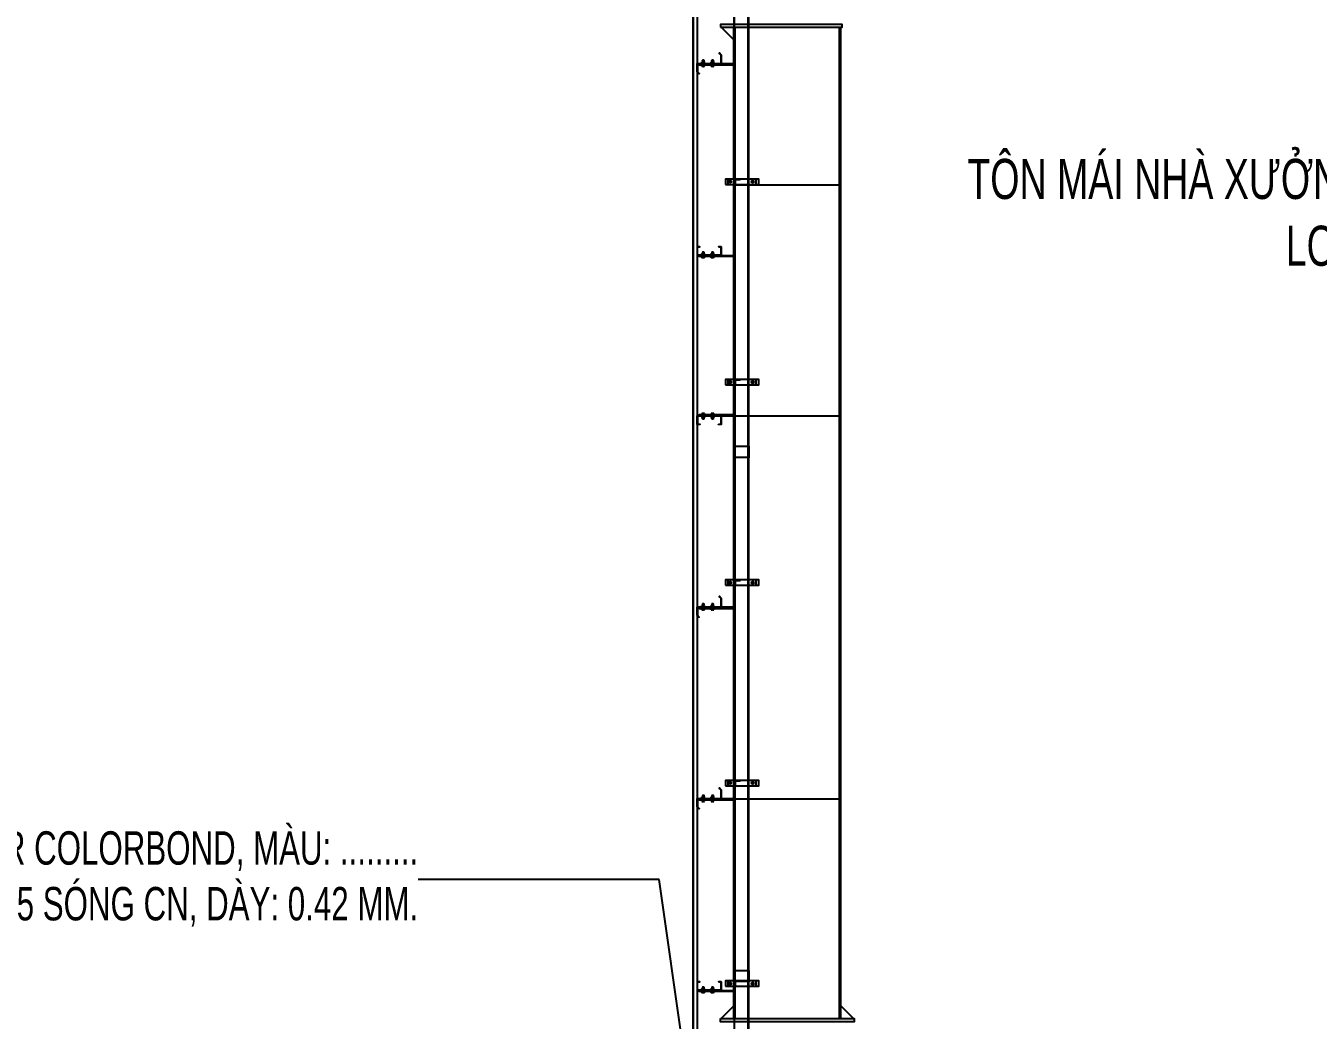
# Model space of a CAD drawing. Header units: inches. Extents: x 315041 to 662841, y -45540 to -35018.
# Drawn here: x 335069.7 to 335166.4, y -35767.5 to -35693.1 of the extents above; entities that cross this region are included whole.
import ezdxf

# ---------------------------------------------------------------- set-up
doc = ezdxf.new("R2010")
doc.units = ezdxf.units.IN
doc.header["$MEASUREMENT"] = 0
doc.linetypes.add('CENTER2', pattern=[28.575, 19.05, -3.175, 3.175, -3.175])
for name, color, linetype in [('2', 2, 'Continuous'), ('251', 251, 'Continuous'), ('3', 3, 'Continuous'), ('5', 5, 'Continuous'), ('6', 6, 'Continuous'), ('8', 8, 'Continuous'), ('9', 9, 'Continuous'), ('DOWNPOUT', 52, 'Continuous')]:
    doc.layers.add(name, color=color, linetype=linetype)
doc.styles.add('ST1H', font='vnshxh.shx', dxfattribs={"width": 0.7})
doc.dimstyles.new('3', dxfattribs={"dimtxt": 3.5, "dimasz": 1.8, "dimexe": 1, "dimexo": 0, "dimgap": 1, "dimtad": 1, "dimdec": 0, "dimlfac": 3, "dimzin": 0, "dimdsep": 46, "dimtxsty": 'ST1H', "dimblk": 'OBLIQUE', "dimcen": 1, "dimdle": 1, "dimclrd": 8, "dimclre": 8, "dimclrt": 3, "dimadec": 0, "dimazin": 0, "dimtfac": 1, "dimtdec": 0, "dimtix": 1, "dimtofl": 0, "dimtmove": 1, "dimatfit": 3, "dimfxl": 0.18, "dimtolj": 1, "dimtzin": 0, "dimlwd": -1, "dimlwe": -1, "dimarcsym": 1})

# ---------------------------------------------------------------- blocks, each defined once
blk = doc.blocks.new('A$C6A7930B6')
at = {"layer": '2'}
h = blk.add_hatch(dxfattribs=at)
h.set_pattern_fill('ANSI31', color=256, scale=0.125, angle=-90, style=0)
h.set_pattern_definition([(315, (3303.04439, 11524.56439), (0.011048543456, 0.011048543456), [])])
h.paths.add_polyline_path([(1.5, 1.185), (1.5, 0.619), (0.016, 0.619), (0.016, 0.124), (0.129, 0.011), (0.118, 0), (0, 0.118), (0, 0.635), (1.484, 0.635), (1.484, 1.179), (1.371, 1.292), (1.382, 1.303)])
at = {"layer": '251'}
h = blk.add_hatch(color=256, dxfattribs=at)
h.paths.add_polyline_path([(0.314, 0.668), (0.31, 0.668, 0.192582), (0.332, 0.676, 0.192582), (0.353, 0.668)])
h.paths.add_polyline_path([(0.397, 0.668, 0.192582), (0.418, 0.676, 0.192582), (0.44, 0.668)])
h = blk.add_hatch(color=256, dxfattribs=at)
h.paths.add_polyline_path([(0.314, 0.455), (0.31, 0.455, 0.192582), (0.332, 0.464, 0.192582), (0.353, 0.455)])
h.paths.add_polyline_path([(0.397, 0.455, 0.192582), (0.418, 0.464, 0.192582), (0.44, 0.455)])
h = blk.add_hatch(color=256, dxfattribs=at)
h.paths.add_polyline_path([(0.898, 0.668), (0.893, 0.668, 0.192582), (0.915, 0.676, 0.192582), (0.937, 0.668)])
h.paths.add_polyline_path([(0.98, 0.668, 0.192582), (1.002, 0.676, 0.192582), (1.023, 0.668)])
h = blk.add_hatch(color=256, dxfattribs=at)
h.paths.add_polyline_path([(0.898, 0.455), (0.893, 0.455, 0.192582), (0.915, 0.464, 0.192582), (0.937, 0.455)])
h.paths.add_polyline_path([(0.98, 0.455, 0.192582), (1.002, 0.464, 0.192582), (1.023, 0.455)])
at = {"layer": '9', "linetype": 'Continuous'}
h = blk.add_hatch(dxfattribs=at)
h.set_pattern_fill('ANSI31', color=250, scale=0.25, angle=-90, style=0)
h.set_pattern_definition([(315, (3302.900187, 11527.014995), (0.02209708691, 0.02209708691), [])])
h.paths.add_polyline_path([(2.292, 0.552), (2.292, 0.619), (0.125, 0.619), (0.125, 0.552)])
at = {"layer": '2'}
blk.add_lwpolyline([(1.5, 1.185), (1.5, 0.619), (0.016, 0.619), (0.016, 0.124), (0.129, 0.011), (0.118, 0), (0, 0.118), (0, 0.635), (1.484, 0.635), (1.484, 1.179), (1.371, 1.292), (1.382, 1.303)], close=True, dxfattribs=at)
at = {"layer": '5', "linetype": 'CENTER2', "ltscale": 0.2}
for p, q in [((0.375, 0.436), (0.375, 0.859)), ((0.958, 0.436), (0.958, 0.859))]:
    blk.add_line(p, q, dxfattribs=at)
at = {"layer": '6'}
blk.add_lwpolyline([(2.292, 0.552), (2.292, 0.619), (0.125, 0.619), (0.125, 0.552), (2.292, 0.552)], dxfattribs=at)
at = {"layer": '8'}
for p, q in [((0.335, 0.832), (0.325, 0.824)), ((0.325, 0.824), (0.335, 0.817)), ((0.415, 0.837), (0.335, 0.837)), ((0.335, 0.832), (0.335, 0.837)), ((0.335, 0.832), (0.375, 0.835)), ((0.375, 0.837), (0.375, 0.835)), ((0.375, 0.835), (0.375, 0.837)), ((0.415, 0.837), (0.42, 0.83)), ((0.42, 0.83), (0.415, 0.825)), ((0.918, 0.832), (0.908, 0.824)), ((0.908, 0.824), (0.918, 0.817)), ((0.998, 0.837), (0.918, 0.837)), ((0.918, 0.832), (0.918, 0.837)), ((0.918, 0.832), (0.958, 0.835)), ((0.958, 0.837), (0.958, 0.835)), ((0.958, 0.835), (0.958, 0.837)), ((0.998, 0.837), (1.003, 0.83)), ((1.003, 0.83), (0.998, 0.825)), ((0.288, 0.676), (0.288, 0.739)), ((0.288, 0.464), (0.288, 0.526)), ((0.44, 0.748), (0.31, 0.748)), ((0.44, 0.535), (0.31, 0.535)), ((0.436, 0.668), (0.314, 0.668)), ((0.436, 0.552), (0.314, 0.552)), ((0.436, 0.455), (0.314, 0.455)), ((0.335, 0.772), (0.325, 0.764)), ((0.325, 0.764), (0.325, 0.748)), ((0.325, 0.635), (0.325, 0.552)), ((0.332, 0.676), (0.332, 0.739)), ((0.332, 0.676), (0.332, 0.739)), ((0.332, 0.464), (0.332, 0.526)), ((0.332, 0.464), (0.332, 0.526)), ((0.35, 0.759), (0.415, 0.765)), ((0.425, 0.759), (0.35, 0.759)), ((0.415, 0.78), (0.425, 0.774)), ((0.425, 0.774), (0.415, 0.765)), ((0.415, 0.765), (0.425, 0.759)), ((0.418, 0.676), (0.418, 0.739)), ((0.418, 0.464), (0.418, 0.526)), ((0.425, 0.759), (0.425, 0.748)), ((0.425, 0.635), (0.425, 0.552)), ((0.462, 0.676), (0.462, 0.739)), ((0.462, 0.464), (0.462, 0.526)), ((0.872, 0.676), (0.872, 0.739)), ((0.872, 0.464), (0.872, 0.526)), ((1.023, 0.748), (0.893, 0.748)), ((1.023, 0.535), (0.893, 0.535)), ((1.019, 0.668), (0.898, 0.668)), ((1.019, 0.552), (0.898, 0.552)), ((1.019, 0.455), (0.898, 0.455)), ((0.918, 0.772), (0.908, 0.764)), ((0.908, 0.764), (0.908, 0.748)), ((0.908, 0.635), (0.908, 0.552)), ((0.915, 0.676), (0.915, 0.739)), ((0.915, 0.676), (0.915, 0.739)), ((0.915, 0.464), (0.915, 0.526)), ((0.915, 0.464), (0.915, 0.526)), ((0.933, 0.759), (0.998, 0.765)), ((1.008, 0.759), (0.933, 0.759)), ((0.998, 0.78), (1.008, 0.774)), ((1.008, 0.774), (0.998, 0.765)), ((0.998, 0.765), (1.008, 0.759)), ((1.002, 0.676), (1.002, 0.739)), ((1.002, 0.464), (1.002, 0.526)), ((1.008, 0.759), (1.008, 0.748)), ((1.008, 0.635), (1.008, 0.552)), ((1.045, 0.676), (1.045, 0.739)), ((1.045, 0.464), (1.045, 0.526))]:
    blk.add_line(p, q, dxfattribs=at)
for points in [[(0.335, 0.817), (0.325, 0.809), (0.335, 0.802), (0.415, 0.81), (0.425, 0.819), (0.415, 0.825)], [(0.335, 0.802), (0.325, 0.794), (0.335, 0.787), (0.415, 0.795), (0.425, 0.804), (0.415, 0.81)], [(0.918, 0.817), (0.908, 0.809), (0.918, 0.802), (0.998, 0.81), (1.008, 0.819), (0.998, 0.825)], [(0.918, 0.802), (0.908, 0.794), (0.918, 0.787), (0.998, 0.795), (1.008, 0.804), (0.998, 0.81)], [(0.275, 0.65), (0.275, 0.668), (0.475, 0.668), (0.475, 0.65)], [(0.275, 0.535), (0.275, 0.552), (0.475, 0.552), (0.475, 0.535)], [(0.335, 0.787), (0.325, 0.779), (0.335, 0.772), (0.415, 0.78), (0.425, 0.789), (0.415, 0.795)], [(0.859, 0.65), (0.859, 0.668), (1.058, 0.668), (1.058, 0.65)], [(0.859, 0.535), (0.859, 0.552), (1.058, 0.552), (1.058, 0.535)], [(0.918, 0.787), (0.908, 0.779), (0.918, 0.772), (0.998, 0.78), (1.008, 0.789), (0.998, 0.795)]]:
    blk.add_lwpolyline(points, close=True, dxfattribs=at)
for centre, start, end in [((0.31, 0.716), 46.39718, 133.60282), ((0.31, 0.699), 226.39718, 313.60282), ((0.31, 0.503), 46.39718, 133.60282), ((0.31, 0.486), 226.39718, 313.60282), ((0.353, 0.716), 90, 133.60282), ((0.353, 0.699), 226.39718, 270), ((0.353, 0.503), 90, 133.60282), ((0.353, 0.486), 226.39718, 270), ((0.397, 0.716), 46.39718, 90), ((0.397, 0.699), 270, 313.60282), ((0.397, 0.503), 46.39718, 90), ((0.397, 0.486), 270, 313.60282), ((0.44, 0.716), 46.39718, 133.60282), ((0.44, 0.699), 226.39718, 313.60282), ((0.44, 0.503), 46.39718, 133.60282), ((0.44, 0.486), 226.39718, 313.60282), ((0.893, 0.716), 46.39718, 133.60282), ((0.893, 0.699), 226.39718, 313.60282), ((0.893, 0.503), 46.39718, 133.60282), ((0.893, 0.486), 226.39718, 313.60282), ((0.937, 0.716), 90, 133.60282), ((0.937, 0.699), 226.39718, 270), ((0.937, 0.503), 90, 133.60282), ((0.937, 0.486), 226.39718, 270), ((0.98, 0.716), 46.39718, 90), ((0.98, 0.699), 270, 313.60282), ((0.98, 0.503), 46.39718, 90), ((0.98, 0.486), 270, 313.60282), ((1.023, 0.716), 46.39718, 133.60282), ((1.023, 0.699), 226.39718, 313.60282), ((1.023, 0.503), 46.39718, 133.60282), ((1.023, 0.486), 226.39718, 313.60282)]:
    blk.add_arc(centre, 0.0314, start, end, dxfattribs=at)
blk = doc.blocks.new('*U148')
at = {"layer": '251'}
h = blk.add_hatch(color=256, dxfattribs=at)
h.paths.add_polyline_path([(-0.053, -0.04), (-0.053, -0.043, -0.192582), (-0.048, -0.029, -0.192582), (-0.053, -0.014)])
h.paths.add_polyline_path([(-0.053, 0.014, -0.192582), (-0.048, 0.029, -0.192582), (-0.053, 0.043)])
h = blk.add_hatch(color=256, dxfattribs=at)
h.paths.add_polyline_path([(0.067, -0.04), (0.067, -0.043, -0.192582), (0.073, -0.029, -0.192582), (0.067, -0.014)])
h.paths.add_polyline_path([(0.067, 0.014, -0.192582), (0.073, 0.029, -0.192582), (0.067, 0.043)])
at = {"layer": '5', "linetype": 'CENTER2', "ltscale": 0.2}
blk.add_line((-0.077, 0), (0.206, 0), dxfattribs=at)
at = {"layer": '8'}
for p, q in [((-0.053, 0.04), (-0.053, -0.04)), ((-0.048, 0.058), (-0.006, 0.058)), ((-0.048, 0.029), (-0.006, 0.029)), ((0, 0.043), (0, -0.043)), ((0.056, 0.033), (0, 0.033)), ((0.056, -0.066), (0.056, 0.066)), ((0.056, 0.066), (0.067, 0.066)), ((0.067, -0.066), (0.067, 0.066)), ((0.067, 0.04), (0.067, -0.04)), ((0.073, 0.058), (0.115, 0.058)), ((0.073, 0.029), (0.115, 0.029)), ((0.12, 0.043), (0.12, -0.043)), ((0.128, 0.033), (0.12, 0.033)), ((0.132, 0.027), (0.128, 0.033)), ((0.128, 0.033), (0.128, -0.017)), ((0.128, -0.017), (0.132, 0.027)), ((0.138, 0.033), (0.132, 0.027)), ((0.142, 0.027), (0.138, 0.033)), ((0.175, 0.03), (0.172, 0.027)), ((0.18, 0.027), (0.175, 0.03)), ((0.177, -0.027), (0.178, 0)), ((0.18, 0), (0.178, 0)), ((0.178, 0), (0.18, 0)), ((0.18, 0.027), (0.18, -0.027)), ((-0.048, -0.029), (-0.006, -0.029)), ((-0.048, -0.029), (-0.006, -0.029)), ((-0.048, -0.058), (-0.006, -0.058)), ((0.056, -0.033), (0, -0.033)), ((0.056, -0.066), (0.067, -0.066)), ((0.073, -0.029), (0.115, -0.029)), ((0.073, -0.029), (0.115, -0.029)), ((0.073, -0.058), (0.115, -0.058)), ((0.131, -0.033), (0.12, -0.033)), ((0.137, -0.027), (0.131, -0.033)), ((0.171, -0.033), (0.167, -0.027)), ((0.177, -0.027), (0.171, -0.033)), ((0.177, -0.027), (0.18, -0.027))]:
    blk.add_line(p, q, dxfattribs=at)
for points in [[(0.147, -0.027), (0.141, -0.033), (0.137, -0.027), (0.142, 0.027), (0.148, 0.033), (0.152, 0.027)], [(0.157, -0.027), (0.151, -0.033), (0.147, -0.027), (0.152, 0.027), (0.158, 0.033), (0.162, 0.027)], [(0.167, -0.027), (0.161, -0.033), (0.157, -0.027), (0.162, 0.027), (0.168, 0.033), (0.172, 0.027)]]:
    blk.add_lwpolyline(points, close=True, dxfattribs=at)
for centre, start, end in [((-0.032, 0.043), 136.3972, 223.6028), ((-0.032, 0.014), 136.3972, 180), ((-0.021, 0.043), 316.3972, 43.6028), ((-0.021, 0.014), 0, 43.6028), ((0.088, 0.043), 136.3972, 223.6028), ((0.088, 0.014), 136.3972, 180), ((0.099, 0.043), 316.3972, 43.6028), ((0.099, 0.014), 0, 43.6028), ((-0.032, -0.014), 180, 223.6028), ((-0.032, -0.043), 136.3972, 223.6028), ((-0.021, -0.014), 316.3972, 0), ((-0.021, -0.043), 316.3972, 43.6028), ((0.088, -0.014), 180, 223.6028), ((0.088, -0.043), 136.3972, 223.6028), ((0.099, -0.014), 316.3972, 0), ((0.099, -0.043), 316.3972, 43.6028)]:
    blk.add_arc(centre, 0.0209, start, end, dxfattribs=at)
blk = doc.blocks.new('*U149')
at = {"layer": '251'}
h = blk.add_hatch(color=256, dxfattribs=at)
h.paths.add_polyline_path([(-0.053, -0.04), (-0.053, -0.043, -0.192582), (-0.048, -0.029, -0.192582), (-0.053, -0.014)])
h.paths.add_polyline_path([(-0.053, 0.014, -0.192582), (-0.048, 0.029, -0.192582), (-0.053, 0.043)])
h = blk.add_hatch(color=256, dxfattribs=at)
h.paths.add_polyline_path([(0.067, -0.04), (0.067, -0.043, -0.192582), (0.073, -0.029, -0.192582), (0.067, -0.014)])
h.paths.add_polyline_path([(0.067, 0.014, -0.192582), (0.073, 0.029, -0.192582), (0.067, 0.043)])
at = {"layer": '5', "linetype": 'CENTER2', "ltscale": 0.2}
blk.add_line((-0.077, 0), (0.206, 0), dxfattribs=at)
at = {"layer": '8'}
for p, q in [((-0.053, 0.04), (-0.053, -0.04)), ((-0.048, 0.058), (-0.006, 0.058)), ((-0.048, 0.029), (-0.006, 0.029)), ((0, 0.043), (0, -0.043)), ((0.056, 0.033), (0, 0.033)), ((0.056, -0.066), (0.056, 0.066)), ((0.056, 0.066), (0.067, 0.066)), ((0.067, -0.066), (0.067, 0.066)), ((0.067, 0.04), (0.067, -0.04)), ((0.073, 0.058), (0.115, 0.058)), ((0.073, 0.029), (0.115, 0.029)), ((0.12, 0.043), (0.12, -0.043)), ((0.128, 0.033), (0.12, 0.033)), ((0.132, 0.027), (0.128, 0.033)), ((0.128, 0.033), (0.128, -0.017)), ((0.128, -0.017), (0.132, 0.027)), ((0.138, 0.033), (0.132, 0.027)), ((0.142, 0.027), (0.138, 0.033)), ((0.175, 0.03), (0.172, 0.027)), ((0.18, 0.027), (0.175, 0.03)), ((0.177, -0.027), (0.178, 0)), ((0.18, 0), (0.178, 0)), ((0.178, 0), (0.18, 0)), ((0.18, 0.027), (0.18, -0.027)), ((-0.048, -0.029), (-0.006, -0.029)), ((-0.048, -0.029), (-0.006, -0.029)), ((-0.048, -0.058), (-0.006, -0.058)), ((0.056, -0.033), (0, -0.033)), ((0.056, -0.066), (0.067, -0.066)), ((0.073, -0.029), (0.115, -0.029)), ((0.073, -0.029), (0.115, -0.029)), ((0.073, -0.058), (0.115, -0.058)), ((0.131, -0.033), (0.12, -0.033)), ((0.137, -0.027), (0.131, -0.033)), ((0.171, -0.033), (0.167, -0.027)), ((0.177, -0.027), (0.171, -0.033)), ((0.177, -0.027), (0.18, -0.027))]:
    blk.add_line(p, q, dxfattribs=at)
for points in [[(0.147, -0.027), (0.141, -0.033), (0.137, -0.027), (0.142, 0.027), (0.148, 0.033), (0.152, 0.027)], [(0.157, -0.027), (0.151, -0.033), (0.147, -0.027), (0.152, 0.027), (0.158, 0.033), (0.162, 0.027)], [(0.167, -0.027), (0.161, -0.033), (0.157, -0.027), (0.162, 0.027), (0.168, 0.033), (0.172, 0.027)]]:
    blk.add_lwpolyline(points, close=True, dxfattribs=at)
for centre, start, end in [((-0.032, 0.043), 136.3972, 223.6028), ((-0.032, 0.014), 136.3972, 180), ((-0.021, 0.043), 316.3972, 43.6028), ((-0.021, 0.014), 0, 43.6028), ((0.088, 0.043), 136.3972, 223.6028), ((0.088, 0.014), 136.3972, 180), ((0.099, 0.043), 316.3972, 43.6028), ((0.099, 0.014), 0, 43.6028), ((-0.032, -0.014), 180, 223.6028), ((-0.032, -0.043), 136.3972, 223.6028), ((-0.021, -0.014), 316.3972, 0), ((-0.021, -0.043), 316.3972, 43.6028), ((0.088, -0.014), 180, 223.6028), ((0.088, -0.043), 136.3972, 223.6028), ((0.099, -0.014), 316.3972, 0), ((0.099, -0.043), 316.3972, 43.6028)]:
    blk.add_arc(centre, 0.0209, start, end, dxfattribs=at)
blk = doc.blocks.new('A$C174458B3')
at = {"layer": '2'}
blk.add_lwpolyline([(1.333, 0.017), (1.483, 0.017), (1.483, 0.525), (0.017, 0.525), (0.017, 0.017), (0.167, 0.017), (0.167, 0), (0, 0), (0, 0.542), (1.5, 0.542), (1.5, 0), (1.333, 0), (1.333, 0.017)], dxfattribs=at)
at = {"layer": '5'}
blk.add_lwpolyline([(2.292, 0.542), (2.292, 0.608), (0.125, 0.608), (0.125, 0.542), (2.292, 0.542)], dxfattribs=at)
at = {"layer": '251', "color": 147, "xscale": 1.5, "yscale": 1.5, "zscale": 1.5, "rotation": 270}
for name, p in [('*U149', (0.375, 0.608)), ('*U148', (0.958, 0.608))]:
    blk.add_blockref(name, p, dxfattribs=at)
blk = doc.blocks.new('A$C3213453A')
at = {"layer": '2'}
for name, p in [('A$C6A7930B6', (0, 182.776)), ('A$C174458B3', (0, 160.909)), ('A$C6A7930B6', (0, 148.888)), ('A$C6A7930B6', (0, 136.943))]:
    blk.add_blockref(name, p, dxfattribs=at)
at = {"layer": '2', "xscale": -1, "rotation": 180}
for p in [(0, 171.992), (0, 126.159)]:
    blk.add_blockref('A$C174458B3', p, dxfattribs=at)
blk = doc.blocks.new('ống xối 111')
h = blk.add_hatch()
h.set_pattern_fill('ANSI31', color=1, scale=0.15, style=0)
h.set_pattern_definition([(45, (315045.45221, -35529.688858), (-0.013258252147, 0.013258252147), [])])
edge = h.paths.add_edge_path()
edge.add_line((325475.469, -36699.83), (325475.069, -36699.83))
edge.add_line((325475.069, -36699.83), (325475.069, -36700.23))
edge.add_arc((325475.069, -36700.2), 0.03, 270, 360)
edge.add_line((325475.099, -36700.2), (325475.099, -36699.86))
edge.add_line((325475.099, -36699.86), (325475.439, -36699.86))
edge.add_arc((325475.439, -36699.83), 0.03, 270, 360)
h = blk.add_hatch()
h.set_pattern_fill('ANSI31', color=1, scale=0.15, style=0)
h.set_pattern_definition([(45, (315045.45221, -35544.688858), (-0.013258252147, 0.013258252147), [])])
edge = h.paths.add_edge_path()
edge.add_line((325475.469, -36714.83), (325475.069, -36714.83))
edge.add_line((325475.069, -36714.83), (325475.069, -36715.23))
edge.add_arc((325475.069, -36715.2), 0.03, 270, 360)
edge.add_line((325475.099, -36715.2), (325475.099, -36714.86))
edge.add_line((325475.099, -36714.86), (325475.439, -36714.86))
edge.add_arc((325475.439, -36714.83), 0.03, 270, 360)
h = blk.add_hatch()
h.set_pattern_fill('ANSI31', color=1, scale=0.15, style=0)
h.set_pattern_definition([(45, (315045.45221, -35559.688858), (-0.013258252147, 0.013258252147), [])])
edge = h.paths.add_edge_path()
edge.add_line((325475.469, -36729.83), (325475.069, -36729.83))
edge.add_line((325475.069, -36729.83), (325475.069, -36730.23))
edge.add_arc((325475.069, -36730.2), 0.03, 270, 360)
edge.add_line((325475.099, -36730.2), (325475.099, -36729.86))
edge.add_line((325475.099, -36729.86), (325475.439, -36729.86))
edge.add_arc((325475.439, -36729.83), 0.03, 270, 360)
h = blk.add_hatch()
h.set_pattern_fill('ANSI31', color=1, scale=0.15, style=0)
h.set_pattern_definition([(45, (315045.45221, -35574.688858), (-0.013258252147, 0.013258252147), [])])
edge = h.paths.add_edge_path()
edge.add_line((325475.469, -36744.83), (325475.069, -36744.83))
edge.add_line((325475.069, -36744.83), (325475.069, -36745.23))
edge.add_arc((325475.069, -36745.2), 0.03, 270, 360)
edge.add_line((325475.099, -36745.2), (325475.099, -36744.86))
edge.add_line((325475.099, -36744.86), (325475.439, -36744.86))
edge.add_arc((325475.439, -36744.83), 0.03, 270, 360)
h = blk.add_hatch()
h.set_pattern_fill('ANSI31', color=1, scale=0.15, style=0)
h.set_pattern_definition([(45, (315045.45221, -35589.688858), (-0.013258252147, 0.013258252147), [])])
edge = h.paths.add_edge_path()
edge.add_line((325475.469, -36759.83), (325475.069, -36759.83))
edge.add_line((325475.069, -36759.83), (325475.069, -36760.23))
edge.add_arc((325475.069, -36760.2), 0.03, 270, 360)
edge.add_line((325475.099, -36760.2), (325475.099, -36759.86))
edge.add_line((325475.099, -36759.86), (325475.439, -36759.86))
edge.add_arc((325475.439, -36759.83), 0.03, 270, 360)
at = {"color": 2}
for points in [[(325474.344, -36700.23), (325476.844, -36700.23), (325476.844, -36699.83), (325474.344, -36699.83)], [(325474.344, -36715.23), (325476.844, -36715.23), (325476.844, -36714.83), (325474.344, -36714.83)], [(325474.344, -36730.23), (325476.844, -36730.23), (325476.844, -36729.83), (325474.344, -36729.83)], [(325474.344, -36745.23), (325476.844, -36745.23), (325476.844, -36744.83), (325474.344, -36744.83)], [(325474.344, -36760.23), (325476.844, -36760.23), (325476.844, -36759.83), (325474.344, -36759.83)]]:
    blk.add_lwpolyline(points, close=True, dxfattribs=at)
at = {"color": 1}
for points in [[(325475.469, -36699.83), (325475.069, -36699.83), (325475.069, -36700.23), (325475.069, -36700.23, 0.414214), (325475.099, -36700.2), (325475.099, -36699.86), (325475.439, -36699.86, 0.414214), (325475.469, -36699.83)], [(325475.469, -36714.83), (325475.069, -36714.83), (325475.069, -36715.23), (325475.069, -36715.23, 0.414214), (325475.099, -36715.2), (325475.099, -36714.86), (325475.439, -36714.86, 0.414214), (325475.469, -36714.83)], [(325475.469, -36729.83), (325475.069, -36729.83), (325475.069, -36730.23), (325475.069, -36730.23, 0.414214), (325475.099, -36730.2), (325475.099, -36729.86), (325475.439, -36729.86, 0.414214), (325475.469, -36729.83)], [(325475.469, -36744.83), (325475.069, -36744.83), (325475.069, -36745.23), (325475.069, -36745.23, 0.414214), (325475.099, -36745.2), (325475.099, -36744.86), (325475.439, -36744.86, 0.414214), (325475.469, -36744.83)], [(325475.469, -36759.83), (325475.069, -36759.83), (325475.069, -36760.23), (325475.069, -36760.23, 0.414214), (325475.099, -36760.2), (325475.099, -36759.86), (325475.439, -36759.86, 0.414214), (325475.469, -36759.83)]]:
    blk.add_lwpolyline(points, format="xyb", close=True, dxfattribs=at)
at = {"layer": 'DOWNPOUT', "color": 1, "true_color": 0xfa051e}
for p, q in [((325474.571, -36700.03), (325474.819, -36700.03)), ((325474.699, -36699.904), (325474.699, -36700.144)), ((325476.26, -36700.03), (325476.507, -36700.03)), ((325476.388, -36699.904), (325476.388, -36700.144)), ((325474.571, -36715.03), (325474.819, -36715.03)), ((325474.699, -36714.904), (325474.699, -36715.144)), ((325476.26, -36715.03), (325476.507, -36715.03)), ((325476.388, -36714.904), (325476.388, -36715.144)), ((325474.571, -36730.03), (325474.819, -36730.03)), ((325474.699, -36729.904), (325474.699, -36730.144)), ((325476.26, -36730.03), (325476.507, -36730.03)), ((325476.388, -36729.904), (325476.388, -36730.144)), ((325474.571, -36745.03), (325474.819, -36745.03)), ((325474.699, -36744.904), (325474.699, -36745.144)), ((325476.26, -36745.03), (325476.507, -36745.03)), ((325476.388, -36744.904), (325476.388, -36745.144)), ((325474.571, -36760.03), (325474.819, -36760.03)), ((325474.699, -36759.904), (325474.699, -36760.144)), ((325476.26, -36760.03), (325476.507, -36760.03)), ((325476.388, -36759.904), (325476.388, -36760.144))]:
    blk.add_line(p, q, dxfattribs=at)
at = {"layer": 'DOWNPOUT', "color": 222}
for points in [[(325476.089, -36720.647), (325476.089, -36681.526), (325476.123, -36681.424), (325476.123, -36680.645), (325474.952, -36680.645), (325474.952, -36681.424), (325474.986, -36681.526), (325474.986, -36720.647)], [(325476.091, -36759.858), (325476.091, -36720.737), (325476.125, -36720.635), (325476.125, -36719.856), (325474.954, -36719.856), (325474.954, -36720.635), (325474.988, -36720.737), (325474.988, -36759.858)], [(325476.093, -36799.069), (325476.093, -36759.948), (325476.128, -36759.846), (325476.128, -36759.068), (325474.956, -36759.068), (325474.956, -36759.846), (325474.991, -36759.948), (325474.991, -36799.069)]]:
    blk.add_lwpolyline(points, close=True, dxfattribs=at)
for points in [[(325475.023, -36720.647), (325475.023, -36681.52), (325474.988, -36681.418), (325474.988, -36680.645)], [(325476.052, -36720.647), (325476.052, -36681.537), (325476.087, -36681.435), (325476.087, -36680.663)], [(325475.025, -36759.858), (325475.025, -36720.731), (325474.991, -36720.629), (325474.991, -36719.856)], [(325476.055, -36759.858), (325476.055, -36720.749), (325476.089, -36720.647), (325476.089, -36719.874)], [(325476.057, -36799.069), (325476.057, -36759.96), (325476.091, -36759.858), (325476.091, -36759.085)]]:
    blk.add_lwpolyline(points, dxfattribs=at)
at = {"layer": 'DOWNPOUT', "color": 1, "true_color": 0xfa051e}
for points in [[(325474.54, -36700.23), (325476.647, -36700.23), (325476.647, -36699.83), (325474.54, -36699.83)], [(325474.54, -36715.23), (325476.647, -36715.23), (325476.647, -36714.83), (325474.54, -36714.83)], [(325474.54, -36730.23), (325476.647, -36730.23), (325476.647, -36729.83), (325474.54, -36729.83)], [(325474.54, -36745.23), (325476.647, -36745.23), (325476.647, -36744.83), (325474.54, -36744.83)], [(325474.54, -36760.23), (325476.647, -36760.23), (325476.647, -36759.83), (325474.54, -36759.83)]]:
    blk.add_lwpolyline(points, close=True, dxfattribs=at)
for centre, radius in [((325474.699, -36700.03), 0.09), ((325474.699, -36700.03), 0.06), ((325476.388, -36700.03), 0.09), ((325476.388, -36700.03), 0.06), ((325474.699, -36715.03), 0.09), ((325474.699, -36715.03), 0.06), ((325476.388, -36715.03), 0.09), ((325476.388, -36715.03), 0.06), ((325474.699, -36730.03), 0.09), ((325474.699, -36730.03), 0.06), ((325476.388, -36730.03), 0.09), ((325476.388, -36730.03), 0.06), ((325474.699, -36745.03), 0.09), ((325474.699, -36745.03), 0.06), ((325476.388, -36745.03), 0.09), ((325476.388, -36745.03), 0.06), ((325474.699, -36760.03), 0.09), ((325474.699, -36760.03), 0.06), ((325476.388, -36760.03), 0.09), ((325476.388, -36760.03), 0.06)]:
    blk.add_circle(centre, radius, dxfattribs=at)
blk = doc.blocks.new('_Oblique')
at = {"color": 0, "linetype": 'ByBlock', "lineweight": -2}
blk.add_line((-0.5, -0.5), (0.5, 0.5), dxfattribs=at)

msp = doc.modelspace()

# ---------------------------------------------------------------- linework, layer by layer
at = {"layer": '2', "color": 9}
for p, q in [((335122.6894, -35694.1069), (335121.7394, -35693.1569)), ((335122.6894, -35767.3317), (335122.6894, -35693.1569)), ((335122.7894, -35767.3317), (335122.7894, -35693.1569)), ((335130.5894, -35767.3317), (335130.5894, -35693.1569)), ((335130.6894, -35767.3317), (335130.6894, -35693.1569)), ((335130.5894, -35704.9779), (335122.7894, -35704.9779)), ((335122.7894, -35722.2309), (335130.5894, -35722.2309)), ((335122.7894, -35750.8975), (335130.5894, -35750.8975)), ((335122.6894, -35766.3817), (335121.7394, -35767.3317)), ((335130.6894, -35766.3817), (335131.6394, -35767.3317))]:
    msp.add_line(p, q, dxfattribs=at)
for points in [[(335121.6894, -35693.1569), (335130.7894, -35693.1569), (335130.7894, -35692.9569), (335121.6894, -35692.9569)], [(335121.6894, -35767.3317), (335131.6894, -35767.3317), (335131.6894, -35767.5817), (335121.6894, -35767.5817)]]:
    msp.add_lwpolyline(points, close=True, dxfattribs=at)
at = {"layer": '3'}
msp.add_lwpolyline([(335119.6395, -35900.0572), (335119.6395, -35655.2317), (335119.9394, -35655.2317), (335119.9394, -35900.0572)], close=True, dxfattribs=at)
msp.add_lwpolyline([(335119.6495, -35900.0572), (335119.6495, -35655.2417), (335119.9294, -35655.2417), (335119.9294, -35900.0572)], dxfattribs=at)

# ---------------------------------------------------------------- block references
at = {"color": 2}
msp.add_blockref('ống xối 111', (9647.7001, 995.3109), dxfattribs=at)
at = {"layer": '2', "color": 9, "xscale": 1.200000000011642, "yscale": 1.200000000011642, "zscale": 1.2}
msp.add_blockref('A$C3213453A', (335119.9395, -35915.9717), dxfattribs=at)

# ---------------------------------------------------------------- texts
at = {"layer": '3', "attachment_point": 6, "style": 'ST1H', "bg_fill": 2}
for s, insert, char_height in [('\\A1;t«n m¸i nhµ x\xadëng: CLEAR COLORBOND, mµu: .........\\PLo¹i : SEAMLOCK-K500, dµy: 0.45 mm.', (335216.4192, -35707.3421), 3), ('\\A1;t«n TH¦NG nhµ x\xadëng: CLEAR COLORBOND, mµu: .........\\PLo¹i : 05 SãNG CN, dµy: 0.42 mm.', (335099.0561, -35756.9339), 2.5)]:
    msp.add_mtext(s, dxfattribs=dict(at, insert=insert, char_height=char_height))

# ---------------------------------------------------------------- next in the draw order: leaders
at = {"color": 9}
msp.add_leader([(335119.9793, -35777.0086), (335117.0828, -35756.9339), (335099.0561, -35756.9339)], dimstyle='3', override={"dimgap": 1, "dimtad": 0}, dxfattribs=at)

doc.saveas('drawing.dxf')
